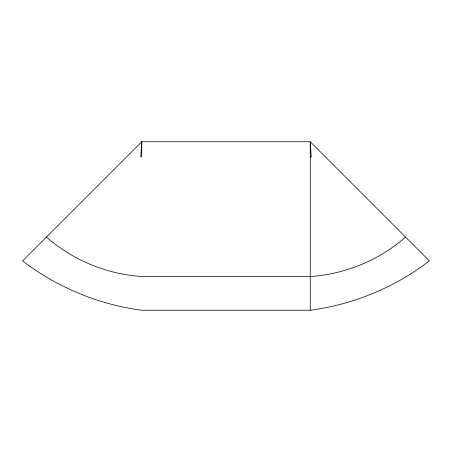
<?xml version="1.0" encoding="UTF-8"?>
<svg xmlns="http://www.w3.org/2000/svg" width="452" height="452" viewBox="0 0 452 452"><rect width="100%" height="100%" fill="white"/><g stroke="black" fill="none" stroke-linecap="round" stroke-linejoin="round"><path stroke-width="0.68" d="M310.253 157.002L311.225 156.85L310.253 141.747L141.747 141.747L22.6 260.9A250.979 250.979 0 0 0 141.747 310.253L310.253 310.253A250.979 250.979 0 0 0 429.4 260.9L310.253 141.747L310.253 310.253M46.432 237.068A162.144 162.144 0 0 0 141.747 276.551L310.253 276.551A162.144 162.144 0 0 0 405.568 237.068M141.747 141.747L140.775 156.85L141.747 157.002L141.747 141.747"/></g></svg>
